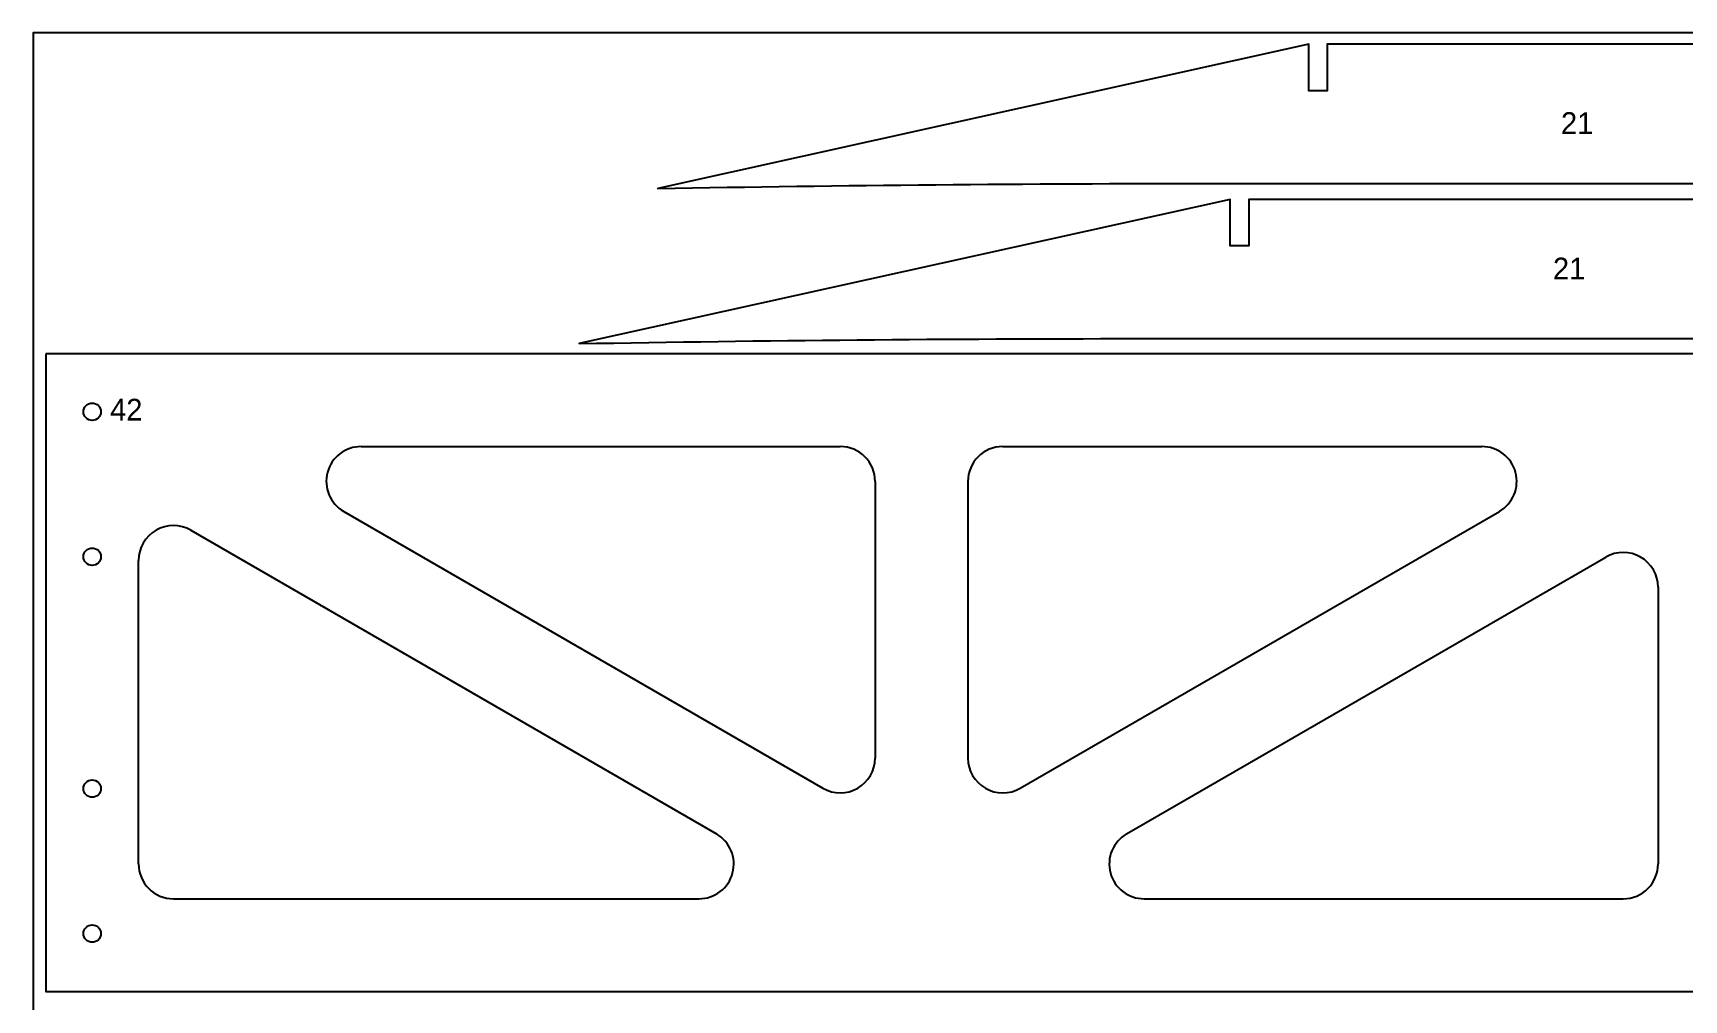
# Model space of a CAD drawing. Header units: inches. Extents: x -1244 to -570, y -2074 to -1714.
# Drawn here: x -1195 to -1159.43, y -1982.38 to -1961.53 of the extents above; entities that cross this region are included whole.
import ezdxf

# ---------------------------------------------------------------- set-up
doc = ezdxf.new("R2010")
doc.units = ezdxf.units.IN
doc.header["$LTSCALE"] = 0.1
doc.header["$MEASUREMENT"] = 0
doc.layers.add('cockpit', color=1, linetype='Continuous', lineweight=20)
doc.layers.add('pic', color=1, linetype='Continuous')

msp = doc.modelspace()

# ---------------------------------------------------------------- linework, layer by layer
at = {"color": 7, "linetype": 'Continuous', "lineweight": 25}
for p, q in [((-1187.93254, -1970.44369), (-1177.60917, -1970.44369)), ((-1174.10917, -1970.44369), (-1163.78581, -1970.44369)), ((-1176.85917, -1971.19369), (-1176.85917, -1977.16084)), ((-1174.85917, -1971.19369), (-1174.85917, -1977.16084)), ((-1188.30786, -1971.84302), (-1177.9845, -1977.81017)), ((-1173.73385, -1977.81017), (-1163.41048, -1971.84302)), ((-1191.60168, -1972.24919), (-1180.27832, -1978.79436)), ((-1192.72701, -1979.44369), (-1192.72701, -1972.89852)), ((-1171.44003, -1978.79436), (-1161.11667, -1972.82722)), ((-1159.99134, -1973.47655), (-1159.99134, -1979.44369)), ((-1191.97701, -1980.19369), (-1180.65364, -1980.19369)), ((-1171.0647, -1980.19369), (-1160.74134, -1980.19369))]:
    msp.add_line(p, q, dxfattribs=at)
for points in [[(-1129.8439, -1962.19563, 0.01257078), (-1139.63642, -1961.79477), (-1139.63642, -1962.79477), (-1140.43642, -1962.79477), (-1140.43642, -1961.78379, 0.00291711), (-1142.71102, -1961.77052), (-1152.71696, -1961.77052), (-1152.71696, -1962.77052), (-1153.11696, -1962.77052), (-1153.11696, -1961.77052), (-1167.11696, -1961.77052), (-1167.11696, -1962.77052), (-1167.51696, -1962.77052), (-1167.51696, -1961.77052), (-1181.5439, -1964.8781, -0.00448879), (-1169.56142, -1964.77052), (-1167.51696, -1964.77052), (-1167.11696, -1964.77052), (-1153.11696, -1964.77052), (-1152.71696, -1964.77052), (-1142.71102, -1964.77052, -0.00291711), (-1140.47142, -1964.78359), (-1139.68373, -1964.7944, -0.01257078), (-1130.04192, -1965.18909)], [(-1131.5348, -1965.54144, 0.01257078), (-1141.32732, -1965.14058), (-1141.32732, -1966.14058), (-1142.12732, -1966.14058), (-1142.12732, -1965.1296, 0.00291711), (-1144.40192, -1965.11633), (-1154.40786, -1965.11633), (-1154.40786, -1966.11633), (-1154.80786, -1966.11633), (-1154.80786, -1965.11633), (-1168.80786, -1965.11633), (-1168.80786, -1966.11633), (-1169.20786, -1966.11633), (-1169.20786, -1965.11633), (-1183.2348, -1968.2239, -0.00448879), (-1171.25232, -1968.11633), (-1169.20786, -1968.11633), (-1168.80786, -1968.11633), (-1154.80786, -1968.11633), (-1154.40786, -1968.11633), (-1144.40192, -1968.11633, -0.00291711), (-1142.16232, -1968.1294), (-1141.37463, -1968.1402, -0.01257078), (-1131.73282, -1968.5349)]]:
    msp.add_lwpolyline(points, format="xyb", dxfattribs=at)
msp.add_lwpolyline([(-1194.72701, -1968.44369), (-1194.72701, -1982.19369), (-1140.12351, -1982.19369), (-1140.12351, -1968.44369)], close=True, dxfattribs=at)
for centre in [(-1193.72701, -1969.69369), (-1193.72701, -1972.81869), (-1193.72701, -1977.81869), (-1193.72701, -1980.94369)]:
    msp.add_circle(centre, 0.1875, dxfattribs=at)
for centre, start, end in [((-1187.93254, -1971.19369), 90, 239.971089), ((-1177.60917, -1971.19369), 0, 90), ((-1174.10917, -1971.19369), 90, 180), ((-1163.78581, -1971.19369), 300.028911, 90), ((-1191.97701, -1972.89852), 59.971089, 180), ((-1160.74134, -1973.47655), 0, 120.028911), ((-1177.60917, -1977.16084), 239.971089, 0), ((-1174.10917, -1977.16084), 180, 300.028911), ((-1180.65364, -1979.44369), 270, 59.971089), ((-1171.0647, -1979.44369), 120.028911, 270), ((-1191.97701, -1979.44369), 180, 270), ((-1160.74134, -1979.44369), 270, 0)]:
    msp.add_arc(centre, 0.75, start, end, dxfattribs=at)
at = {"layer": 'pic', "color": 1}
msp.add_lwpolyline([(-1195.00188, -2004.52627), (-1081.50188, -2004.52627), (-1081.50188, -1961.52627), (-1195.00188, -1961.52627)], close=True, dxfattribs=at)

# ---------------------------------------------------------------- texts
at = {"layer": 'cockpit', "lineweight": 100}
for s, p in [('21', (-1162.08202, -1963.70285)), ('21', (-1162.25556, -1966.83893)), ('42', (-1193.34154, -1969.88203))]:
    msp.add_text(s, height=0.468379, dxfattribs=at).set_placement(p)

doc.saveas('drawing.dxf')
